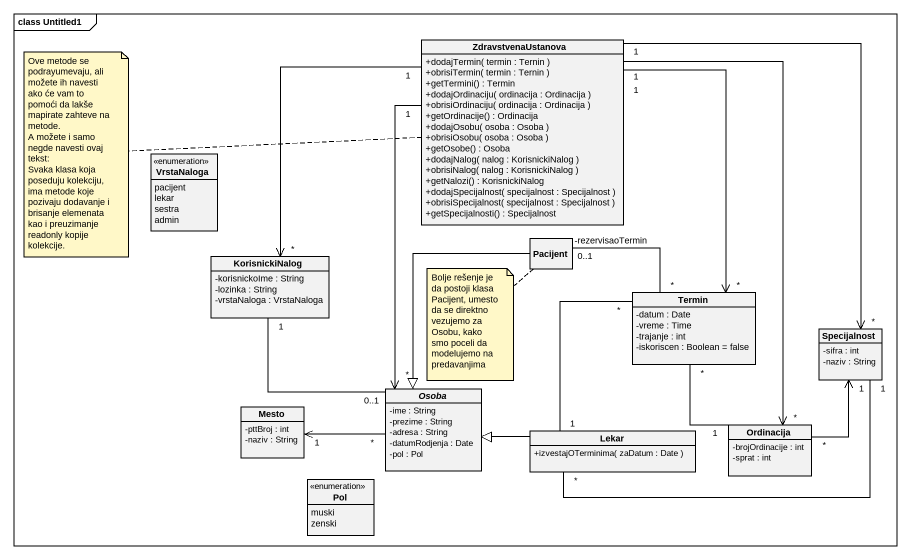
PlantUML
@startuml
mainframe class Untitled1
hide circle
hide empty members
skinparam classAttributeIconSize 0
class ZdravstvenaUstanova {
  +dodajTermin( termin : Ternin )
  +obrisiTermin( termin : Ternin )
  +getTermini() : Termin
  +dodajOrdinaciju( ordinacija : Ordinacija )
  +obrisiOrdinaciju( ordinacija : Ordinacija )
  +getOrdinacije() : Ordinacija
  +dodajOsobu( osoba : Osoba )
  +obrisiOsobu( osoba : Osoba )
  +getOsobe() : Osoba
  +dodajNalog( nalog : KorisnickiNalog )
  +obrisiNalog( nalog : KorisnickiNalog )
  +getNalozi() : KorisnickiNalog
  +dodajSpecijalnost( specijalnost : Specijalnost )
  +obrisiSpecijalnost( specijalnost : Specijalnost )
  +getSpecijalnosti() : Specijalnost
}
enum VrstaNaloga {
  pacijent
  lekar
  sestra
  admin
}
class KorisnickiNalog {
  -korisnickoIme : String
  -lozinka : String
  -vrstaNaloga : VrstaNaloga
}
class Pacijent
class Termin {
  -datum : Date
  -vreme : Time
  -trajanje : int
  -iskoriscen : Boolean = false
}
class Specijalnost {
  -sifra : int
  -naziv : String
}
abstract class Osoba {
  -ime : String
  -prezime : String
  -adresa : String
  -datumRodjenja : Date
  -pol : Pol
}
class Mesto {
  -pttBroj : int
  -naziv : String
}
class Ordinacija {
  -brojOrdinacije : int
  -sprat : int
}
class Lekar {
  +izvestajOTerminima( zaDatum : Date )
}
enum Pol {
  muski
  zenski
}
ZdravstvenaUstanova "1" --> "*" KorisnickiNalog
ZdravstvenaUstanova "1" --> "*" Termin
ZdravstvenaUstanova "1" --> "*" Specijalnost
ZdravstvenaUstanova "1" --> "*" Osoba
ZdravstvenaUstanova "1" --> "*" Ordinacija
Pacijent "0..1\n-rezervisaoTermin" -right- "*" Termin
Pacijent --|> Osoba
Termin "*" -- "1" Ordinacija
Termin "*" -- "1" Lekar
Osoba "0..1" -up- "1" KorisnickiNalog
Osoba "*" -left-> "1" Mesto
Ordinacija "*" -up-> "1" Specijalnost
Lekar "*" -right- "1" Specijalnost
Lekar -left-|> Osoba
note left of ZdravstvenaUstanova
  Ove metode se podrayumevaju, ali možete ih navesti ako će vam to pomoći da lakše mapirate zahteve na metode.
  A možete i samo negde navesti ovaj tekst:
  Svaka klasa koja poseduju kolekciju, ima metode koje pozivaju dodavanje i brisanje elemenata kao i preuzimanje readonly kopije kolekcije.
end note
note bottom of Pacijent : Bolje rešenje je da postoji klasa Pacijent, umesto da se direktno vezujemo za Osobu, kako smo poceli da modelujemo na predavanjima
@enduml
